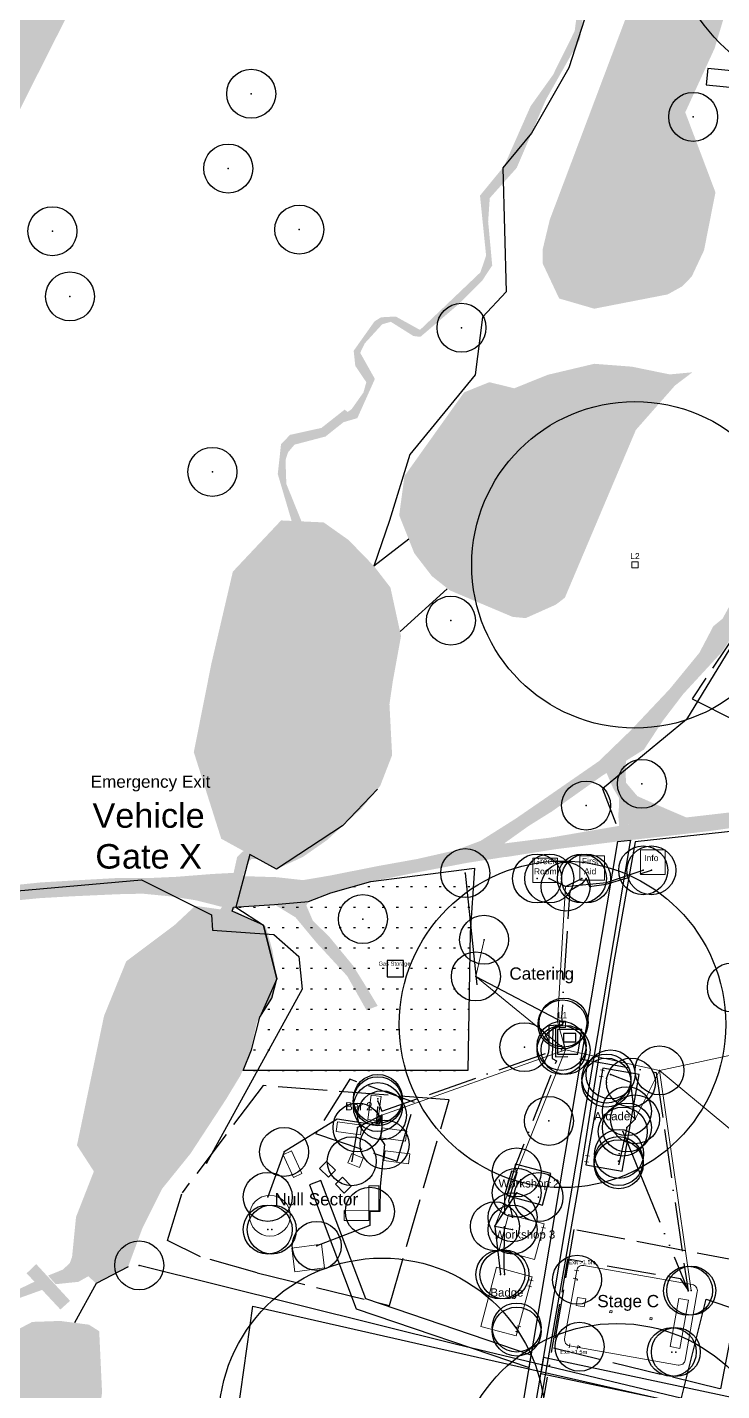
# Model space of a CAD drawing. Header units: metres. Extents: x 372109 to 376137, y 236217 to 239160.
# Drawn here: x 374042.1 to 374212.2, y 238061.5 to 238395.5 of the extents above; entities that cross this region are included whole.
import ezdxf

# ---------------------------------------------------------------- set-up
doc = ezdxf.new("R2010")
doc.units = ezdxf.units.M
doc.header["$MEASUREMENT"] = 0
doc.header["$PDMODE"] = 32
doc.header["$PDSIZE"] = 12
for name, pattern in [('ACAD_ISO02W100', [15, 12, -3]), ('ACAD_ISO05W100', [33, 24, -3, 0, -3, 0, -3]), ('ACAD_ISO11W100', [33, 12, -3, 12, -3, 0, -3])]:
    doc.linetypes.add(name, pattern=pattern)
for name, color, linetype, lineweight, true_color in [('Areas ... Backstage', 16, 'Continuous', 25, 0x800000), ('Areas ... Camping', 96, 'Continuous', 25, 0x008000), ('Fences', 178, 'Continuous', 25, 0x000000), ('Fire ... CO2 Extinguisher', 4, 'Continuous', 25, 0x00ffff), ('Fire ... Foam Extinguisher', 3, 'Continuous', 25, 0x00ff00), ('Fire ... Water Extinguisher', 1, 'Continuous', 25, 0xff0000), ('Heras (internal)', 16, 'Continuous', 25, 0x800000), ('Heras (perimeter)', 16, 'Continuous', 25, 0x800000), ('Labels', 178, 'Continuous', 25, 0x000000), ('Labels ... Gate Labels', 178, 'Continuous', 25, 0x000000), ('License ... Alcohol', 2, 'ACAD_ISO02W100', 25, 0xffff00), ('License ... Film', 6, 'ACAD_ISO02W100', 25, 0xff00ff), ('License ... Labels', 178, 'Continuous', 25, 0x000000), ('License ... Music', 4, 'ACAD_ISO02W100', 25, 0x00ffff), ('Lighting ... Festoon', 4, 'Continuous', 25, 0x00ffff), ('Natural ... Hedges', 96, 'Continuous', 25, 0x008000), ('Natural ... Trees', 96, 'Continuous', 25, 0x008000), ('Natural ... Water', 176, 'Continuous', 25, 0x000080), ('Natural ... Woodland', 96, 'Continuous', 25, 0x008000), ('NOC ... Copper', 9, 'ACAD_ISO05W100', 25, 0xc0c0c0), ('NOC ... DK', 178, 'Continuous', 13, 0x000000), ('NOC ... DK Names', 178, 'Continuous', 25, 0x000000), ('NOC ... DK Radius', 216, 'Continuous', 25, 0x800080), ('NOC ... Fibre', 2, 'ACAD_ISO11W100', 25, 0xffff00), ('NOC ... Switch', 30, 'Continuous', 25, 0xff7f00), ('Paths ... Fire', 253, 'Continuous', 25, 0xa0a0a4), ('Paths ... Roads', 56, 'Continuous', 25, 0x808000), ('Paths ... Trackway', 9, 'Continuous', 25, 0xc0c0c0), ('Power ... 125-3', 1, 'Continuous', 18, 0xff0000), ('Power ... 16', 4, 'Continuous', 25, 0x00ffff), ('Power ... 32', 5, 'Continuous', 25, 0x0000ff), ('Power ... 32-3', 34, 'Continuous', 13, 0xb84904), ('Power ... 400-3', 1, 'Continuous', 25, 0xff0000), ('Power ... 63-3', 20, 'Continuous', 13, 0xfd5b07), ('Power ... Distro', 3, 'Continuous', 25, 0x00ff00), ('Power ... Generator', 4, 'Continuous', 25, 0x00ffff), ('Services ... Comms ... Ducts', 3, 'Continuous', 25, 0x00ff00), ('Services ... Comms ... Manholes', 3, 'Continuous', 25, 0x00ff00), ('Services ... Water Points', 5, 'Continuous', 25, 0x0000ff), ('Structures', 178, 'Continuous', 18, 0x000000), ('Structures ... Exits', 178, 'Continuous', 5, 0x000000), ('Structures ... Internal', 9, 'Continuous', 5, 0xc0c0c0), ('Water ... Pipes', 4, 'Continuous', 25, 0x00ffff)]:
    doc.layers.add(name, color=color, linetype=linetype, lineweight=lineweight, true_color=true_color)
doc.styles.add('textstyle115', font='')
doc.styles.add('textstyle116', font='')
doc.styles.add('textstyle36', font='')
doc.styles.add('textstyle37', font='')
doc.styles.add('textstyle39', font='')
doc.styles.add('textstyle42', font='')
doc.styles.add('textstyle43', font='')
doc.styles.add('textstyle44', font='')
doc.styles.add('textstyle45', font='')
doc.styles.add('textstyle46', font='')
doc.styles.add('textstyle49', font='')
doc.styles.add('textstyle50', font='')
doc.styles.add('textstyle58', font='')
doc.styles.add('textstyle68', font='')
doc.styles.add('textstyle75', font='')
doc.styles.add('textstyle78', font='')
doc.styles.add('textstyle83', font='')
doc.styles.add('textstyle94', font='')
doc.styles.get('textstyle115').set_extended_font_data('Arial')
doc.styles.get('textstyle116').set_extended_font_data('Arial')
doc.styles.get('textstyle36').set_extended_font_data('Arial')
doc.styles.get('textstyle37').set_extended_font_data('Arial')
doc.styles.get('textstyle39').set_extended_font_data('Arial')
doc.styles.get('textstyle42').set_extended_font_data('Arial')
doc.styles.get('textstyle43').set_extended_font_data('Arial')
doc.styles.get('textstyle44').set_extended_font_data('Arial')
doc.styles.get('textstyle45').set_extended_font_data('Arial')
doc.styles.get('textstyle46').set_extended_font_data('Arial')
doc.styles.get('textstyle49').set_extended_font_data('Arial')
doc.styles.get('textstyle50').set_extended_font_data('Arial')
doc.styles.get('textstyle58').set_extended_font_data('Arial')
doc.styles.get('textstyle68').set_extended_font_data('Arial')
doc.styles.get('textstyle75').set_extended_font_data('Arial')
doc.styles.get('textstyle78').set_extended_font_data('Arial')
doc.styles.get('textstyle83').set_extended_font_data('Arial')
doc.styles.get('textstyle94').set_extended_font_data('Arial')

# ---------------------------------------------------------------- blocks, each defined once
blk = doc.blocks.new('Clearspan 6x6')
at = {"layer": 'Structures'}
for p, q in [((3, 3), (-3, 3)), ((-3, 3), (-3, -3)), ((3, -3), (3, 3)), ((-3, -3), (3, -3))]:
    blk.add_line(p, q, dxfattribs=at)
blk = doc.blocks.new('Clearspan 9x8')
at = {"layer": 'Labels'}
for p, q in [((4.5, 4), (-4.5, 4)), ((-4.5, 4), (-4.5, -4)), ((4.5, -4), (4.5, 4)), ((-4.5, -4), (4.5, -4))]:
    blk.add_line(p, q, dxfattribs=at)
blk = doc.blocks.new('Clearspan 9x15')
at = {"layer": 'Structures'}
for p, q in [((4.5, 7.5), (-4.5, 7.5)), ((-4.5, 7.5), (-4.5, -7.5)), ((4.5, -7.5), (4.5, 7.5)), ((-4.5, -7.5), (4.5, -7.5))]:
    blk.add_line(p, q, dxfattribs=at)
blk = doc.blocks.new('Clearspan 9x24')
at = {"layer": 'Labels'}
for p, q in [((4.5, 12), (-4.5, 12)), ((-4.5, 12), (-4.5, -12)), ((4.5, -12), (4.5, 12)), ((-4.5, -12), (4.5, -12))]:
    blk.add_line(p, q, dxfattribs=at)
blk = doc.blocks.new('Carlinden 20x30m')
at = {"layer": 'Structures', "flags": 128}
blk.add_lwpolyline([(8.5, -15, 0.414214), (10, -13.5), (10, 13.5, 0.414214), (8.5, 15), (-8.5, 15, 0.414214), (-10, 13.5), (-10, -13.5, 0.414214), (-8.5, -15)], format="xyb", close=True, dxfattribs=at)
for points in [[(0.25, 4.75), (0.25, 5.25), (-0.25, 5.25), (-0.25, 4.75)], [(0.25, -5.25), (0.25, -4.75), (-0.25, -4.75), (-0.25, -5.25)]]:
    blk.add_lwpolyline(points, close=True, dxfattribs=at)
blk = doc.blocks.new('Generator')
at = {"layer": 'Power ... Generator', "flags": 128}
blk.add_lwpolyline([(-1.5, -1), (1.5, -1), (1.5, 1), (-1.5, 1)], close=True, dxfattribs=at)
blk = doc.blocks.new('Clearspan 9x9')
at = {"layer": 'Structures'}
for p, q in [((4.5, 4.5), (-4.5, 4.5)), ((-4.5, 4.5), (-4.5, -4.5)), ((4.5, -4.5), (4.5, 4.5)), ((-4.5, -4.5), (4.5, -4.5))]:
    blk.add_line(p, q, dxfattribs=at)

msp = doc.modelspace()

# ---------------------------------------------------------------- hatches: boundary and pattern name
at = {"layer": 'Areas ... Backstage'}
h = msp.add_hatch(dxfattribs=at)
h.set_pattern_fill('ACAD_ISO07W100', color=256, style=0, pattern_type=0)
h.set_pattern_definition([(0, (0, 0), (0, 5), [0.5, -3])])
h.paths.add_polyline_path([(374102.68, 238180.6), (374110.98, 238181.37), (374116.45, 238183.52), (374126.25, 238186.23), (374151.66, 238189.57), (374150.61, 238173.69), (374150, 238140), (374095, 238140), (374097, 238145), (374099.06, 238152.99), (374102.04, 238157.71), (374103.22, 238162.44), (374099.96, 238175.6), (374092.31, 238179.02), (374092.61, 238179.97)], flags=0)
at = {"layer": 'Natural ... Hedges'}
for points in [[(374103.14, 238189.29), (374109.61, 238192.28), (374115.53, 238196.41), (374124.03, 238204.19), (374128.56, 238209.69), (374131.48, 238217.22), (374130.83, 238229.69), (374131.64, 238235.28), (374133.66, 238246.38), (374131.07, 238258.28), (374127.02, 238263.54), (374120.79, 238269.94), (374114.72, 238274.23), (374104.27, 238274.72), (374092.45, 238262.17), (374087.18, 238239.57), (374082.89, 238217.95), (374089.61, 238196.74)], [(374058.4, 238115.25), (374054.26, 238121.64), (374060.89, 238153.33), (374066.33, 238166.7), (374078.15, 238175.57), (374083.24, 238180.3), (374093.29, 238178.88), (374100.5, 238175.33), (374102.16, 238169.42), (374103.22, 238162.44), (374102.04, 238157.71), (374098.37, 238151.91), (374096.6, 238144.11), (374094.35, 238138.79), (374090.69, 238132.76), (374082.05, 238119.57), (374075.08, 238110.94), (374070.35, 238101.48), (374066.8, 238091.9), (374058.99, 238087.76), (374052.96, 238093.31), (374054.03, 238104.08)]]:
    msp.add_hatch(color=256, dxfattribs=at).paths.add_polyline_path(points, flags=0)
at = {"layer": 'Natural ... Water'}
for points in [[(374194.31, 238440.69), (374195.71, 238435.89), (374194.91, 238433.79), (374192.51, 238431.49), (374190.51, 238430.39), (374184.11, 238429.09), (374181.61, 238429.69), (374178.61, 238428.99), (374180.21, 238412.79), (374177.51, 238392.59), (374169.11, 238377.69), (374162.01, 238361.09), (374155.41, 238353.69), (374155.01, 238347.99), (374156.01, 238337.19), (374153.51, 238333.39), (374148.01, 238327.89), (374138.41, 238319.69), (374136.71, 238319.89), (374131.16, 238323.38), (374129.06, 238322.78), (374124.76, 238318.08), (374123.66, 238315.78), (374127.26, 238309.38), (374122.96, 238299.78), (374119.56, 238298.78), (374115.16, 238295.28), (374107.56, 238293.28), (374105.96, 238291.38), (374105.36, 238289.48), (374105.56, 238283.68), (374111.06, 238270.08), (374118.91, 238264.69), (374123.31, 238255.29), (374127.41, 238250.59), (374128.21, 238247.59), (374127.51, 238245.59), (374131.41, 238239.39), (374131.51, 238236.89), (374130.21, 238233.69), (374127.11, 238231.79), (374123.91, 238225.49), (374113.21, 238219.89), (374113.01, 238218.39), (374114.41, 238216.19), (374119.81, 238210.79), (374115.11, 238200.59), (374111.31, 238194.69), (374109.21, 238192.49), (374103.51, 238189.89), (374099.21, 238191.79), (374097.01, 238191.79), (374095.91, 238190.69), (374094.31, 238185.49), (374092.13, 238186.08), (374093.51, 238192.29), (374094.81, 238193.59), (374098.91, 238194.49), (374103.91, 238191.99), (374108.41, 238194.19), (374111.81, 238198.19), (374118.01, 238209.99), (374117.61, 238211.09), (374111.61, 238215.99), (374111.91, 238221.29), (374112.91, 238222.79), (374121.81, 238225.79), (374123.81, 238229.79), (374129.81, 238237.39), (374127.71, 238242.39), (374126.21, 238243.89), (374126.31, 238248.79), (374121.51, 238255.19), (374118.71, 238262.09), (374116.11, 238264.49), (374109.86, 238267.88), (374106.86, 238274.58), (374103.46, 238286.08), (374104.26, 238293.38), (374106.46, 238295.68), (374114.16, 238297.38), (374119.86, 238301.88), (374120.56, 238301.28), (374121.56, 238301.98), (374124.46, 238306.08), (374125.16, 238308.58), (374122.46, 238312.58), (374122.06, 238316.28), (374127.16, 238323.48), (374128.76, 238324.48), (374132.36, 238324.68), (374138.31, 238321.39), (374153.11, 238335.49), (374154.51, 238339.59), (374153.01, 238354.29), (374158.91, 238361.49), (374165.41, 238376.19), (374170.91, 238383.89), (374176.21, 238394.59), (374178.41, 238411.29), (374177.01, 238422.19), (374177.31, 238428.69), (374178.81, 238431.09), (374181.61, 238432.69), (374183.41, 238436.29), (374185.01, 238453.49), (374186.25, 238458.9), (374189.02, 238458.23), (374187.21, 238447.69)], [(374172.41, 238329.09), (374168.41, 238337.59), (374168.41, 238341.29), (374170.11, 238348.39), (374198.01, 238422.39), (374201.51, 238426.49), (374205.71, 238429.39), (374211.91, 238429.19), (374215.31, 238418.59), (374214.21, 238402.69), (374210.51, 238390.39), (374203.31, 238374.69), (374210.71, 238355.09), (374207.91, 238340.89), (374204.91, 238334.49), (374202.61, 238332.09), (374199.01, 238330.09), (374181.01, 238326.59)], [(374205.06, 238311.01), (374200.81, 238307.79), (374191.21, 238296.89), (374173.81, 238255.79), (374171.61, 238254.09), (374164.21, 238250.79), (374161.01, 238251.09), (374145.61, 238257.59), (374141.21, 238261.09), (374136.91, 238266.69), (374133.21, 238275.99), (374134.51, 238285.59), (374149.11, 238306.09), (374155.31, 238308.59), (374161.41, 238307.09), (374169.61, 238310.39), (374181.01, 238313.09), (374190.21, 238312.39), (374199.51, 238310.49)], [(374093.31, 238180.09), (374089.21, 238174.79), (374088.71, 238172.69), (374096.01, 238170.89), (374096.71, 238165.99), (374095.01, 238164.19), (374087.21, 238162.89), (374084.81, 238161.09), (374084.31, 238159.79), (374084.51, 238158.19), (374086.71, 238156.29), (374091.01, 238157.09), (374092.61, 238156.79), (374093.71, 238155.39), (374088.81, 238141.19), (374081.21, 238133.09), (374073.41, 238121.39), (374072.11, 238120.69), (374070.71, 238120.99), (374064.31, 238126.29), (374062.31, 238125.99), (374060.21, 238123.69), (374058.81, 238120.89), (374059.71, 238118.69), (374061.71, 238116.59), (374064.11, 238116.19), (374065.21, 238114.79), (374062.11, 238106.99), (374061.31, 238095.59), (374060.41, 238092.79), (374057.81, 238089.99), (374054.61, 238088.19), (374049.04, 238087.61), (374047.18, 238089.72), (374050.81, 238091.19), (374052.51, 238092.79), (374055.21, 238100.29), (374061.81, 238113.09), (374058.11, 238115.69), (374057.51, 238116.99), (374056.61, 238121.49), (374057.71, 238124.79), (374062.11, 238128.79), (374064.61, 238129.19), (374067.91, 238127.79), (374071.81, 238124.69), (374073.41, 238124.79), (374079.11, 238134.19), (374086.91, 238143.09), (374089.31, 238150.29), (374089.31, 238152.79), (374083.21, 238154.99), (374081.51, 238158.19), (374081.71, 238160.09), (374082.21, 238161.69), (374086.01, 238165.89), (374090.01, 238165.79), (374092.01, 238166.89), (374092.31, 238169.39), (374087.61, 238169.39), (374085.31, 238172.29), (374085.81, 238174.19), (374090.43, 238180.98)], [(374044.64, 238088.6), (374046.35, 238086.44), (374037.66, 238083.32), (374029.76, 238075.42), (374013.46, 238064.42), (374007.16, 238057.82), (374004.18, 238045.67), (373998.34, 238035.67), (373990.02, 237999.19), (373993.37, 237982.91), (373993.73, 237977.76), (373993.18, 237973.2), (373988.68, 237965.1), (373982.48, 237945.1), (373982.56, 237941.19), (373985.16, 237940.39), (373986.16, 237936.87), (373984.48, 237934.7), (373979.85, 237934.46), (373979.11, 237932.29), (373978.07, 237932.64), (373978.85, 237934.85), (373975.44, 237935.96), (373974.92, 237937.18), (373975.48, 237938.35), (373978.31, 237939.09), (373980.03, 237941.18), (373985.78, 237962.6), (373990.88, 237972.4), (373991.68, 237975.9), (373991.47, 237980.81), (373987.77, 237999.37), (373993.14, 238020.37), (373995.44, 238033.77), (374003.19, 238049.22), (374004.66, 238057.02), (374006.46, 238060.12), (374014.36, 238067.72), (374024.06, 238073.62), (374036.56, 238084.72)], [(374057.21, 238077.69), (374059.71, 238076.09), (374060.41, 238060.99), (374057.61, 238043.19), (374054.21, 238033.19), (374055.21, 238032.59), (374054.81, 238031.19), (374053.91, 238031.59), (374053.01, 238030.59), (374051.61, 238026.29), (374052.71, 238025.59), (374052.81, 238024.19), (374050.81, 238023.79), (374051.61, 238019.69), (374053.71, 238018.09), (374052.36, 238014.19), (374054, 238008.05), (374056.16, 238005.09), (374056.51, 238002.69), (374054.93, 238000), (374051.92, 237982.61), (374038.42, 237943.61), (374035.62, 237940.01), (374030.82, 237936.91), (374026.42, 237935.21), (374024.42, 237935.51), (374020.22, 237937.21), (374014.42, 237942.41), (374009.42, 237950.31), (374004.32, 237962.71), (374003.12, 237967.51), (374002.22, 237979.91), (374002.65, 238000), (374003.94, 238008.87), (374009.31, 238024.49), (374014.01, 238035.49), (374036.88, 238073.57), (374039.08, 238076.15), (374043.3, 238078.37), (374050.15, 238078.61)]]:
    msp.add_hatch(color=256, dxfattribs=at).paths.add_polyline_path(points, flags=0)
at = {"layer": 'Natural ... Woodland'}
msp.add_hatch(color=256, dxfattribs=at).paths.add_polyline_path([(374430.98, 239131.25), (374431.7, 239127.27), (374430.85, 239106.54), (374427.2, 239095), (374421.4, 239065.1), (374418.4, 239055.7), (374410, 239038.6), (374391.5, 239008.4), (374371.4, 238978.3), (374364.6, 238964.2), (374350.4, 238918.5), (374326.9, 238827.8), (374315.9, 238773.2), (374312.7, 238748.6), (374315.3, 238697.5), (374313, 238685.1), (374308.6, 238668.8), (374233.4, 238602.5), (374177.9, 238552), (374147.7, 238522.9), (374074.88, 238448.92), (374071.28, 238443.42), (374067.98, 238430.32), (374029.98, 238355.02), (373995.11, 238299.33), (373925.52, 238191.92), (373911.29, 238198.49), (373906.11, 238187.13), (373901.91, 238181.53), (373895.41, 238184.33), (373914.31, 238233.13), (373934.21, 238278.93), (373943.91, 238299.43), (373983.11, 238371.03), (374063.9, 238529.3), (374124.7, 238643.1), (374199.9, 238787.2), (374223, 238827.8), (374288.3, 238929.9), (374302.1, 238954.4), (374316.1, 238981.9), (374324, 238994.8), (374360.6, 239041.5), (374401.75, 239091.31)], flags=0)
at = {"layer": 'Paths ... Roads'}
for points in [[(374147.06, 238193.92), (374153.17, 238196.23), (374161.76, 238201.66), (374169.05, 238206.68), (374182.16, 238215.75), (374189.78, 238223.12), (374199.49, 238233.4), (374206.78, 238242.31), (374210.18, 238248.79), (374212.45, 238250.65), (374218.36, 238261.42), (374227.83, 238275.35), (374234.07, 238283.45), (374238.52, 238288.71), (374244.84, 238295.27), (374248.08, 238299.4), (374249.05, 238305.71), (374251.56, 238312.52), (374254.15, 238317.7), (374259.5, 238313.89), (374264.84, 238317.37), (374274.56, 238324.5), (374280.55, 238329.85), (374289.62, 238338.91), (374294.72, 238345.55), (374299.26, 238352.6), (374305.01, 238361.59), (374308.73, 238369.69), (374316.18, 238382.32), (374321.93, 238390.82), (374330.35, 238402.48), (374337.72, 238411.23), (374348.17, 238423.86), (374352.54, 238429.53), (374359.99, 238437.3), (374364.69, 238442.57), (374372.22, 238449.85), (374375.62, 238450.74), (374380.72, 238446.53), (374373.19, 238437.46), (374376.27, 238436.01), (374370.11, 238432.12), (374363.47, 238429.53), (374353.75, 238423.94), (374339.83, 238407.66), (374327.36, 238392.52), (374322.98, 238386.61), (374314.56, 238372.6), (374310.51, 238365.39), (374306.54, 238357.05), (374302.98, 238351.55), (374299.34, 238345.55), (374292.29, 238336.65), (374277.31, 238320.78), (374274.48, 238317.86), (374274.32, 238313.33), (374264.44, 238310.73), (374257.63, 238303.12), (374252.86, 238297.62), (374252.78, 238292.6), (374249.46, 238292.92), (374241.6, 238284.09), (374232.69, 238274.29), (374223.87, 238263.12), (374220.87, 238256.72), (374216.82, 238249.43), (374212.21, 238242.39), (374202.81, 238232.19), (374197.87, 238225.71), (374193.18, 238218.58), (374182.97, 238212.18), (374170.66, 238203.44), (374164.83, 238199.8), (374158.92, 238195.58)], [(374203.59, 238201.95), (374196.69, 238204.91), (374191.58, 238207.18), (374188.83, 238210.42), (374188.67, 238212.69), (374188.77, 238215.82), (374184.03, 238212.85), (374185.59, 238209.21), (374187.05, 238206.78), (374187.05, 238204.35), (374186.89, 238202.49), (374187.12, 238199.91), (374189.78, 238200.36)], [(374158.92, 238195.58), (374159.41, 238192.26), (374171.23, 238194.13), (374186.78, 238196.07), (374196.98, 238197.2), (374209.61, 238198.66), (374219.82, 238200.12), (374232.13, 238200.69), (374240.79, 238200.12), (374249.21, 238199.15), (374258.53, 238197.61), (374268.97, 238195.18), (374277.8, 238192.43), (374289.3, 238188.46), (374296.99, 238184.9), (374305.09, 238179.87), (374310.27, 238173.23), (374311.81, 238168.21), (374312.05, 238164.25), (374311.65, 238159.55), (374310.51, 238151.78), (374309.14, 238144.97), (374307.11, 238136.15), (374304.2, 238125.13), (374301.2, 238112.83), (374296.91, 238097.12), (374293.67, 238086.1), (374289.54, 238073.47), (374282.74, 238054.12), (374276.34, 238037.92), (374269.94, 238021.4), (374264.68, 238007.64), (374253.91, 237977.43), (374246.95, 237959.7), (374239.74, 237941.72), (374236.82, 237936.86), (374235.28, 237935.89), (374233.18, 237935.24), (374231.32, 237935.73), (374224.84, 237938.64), (374221.6, 237932.73), (374224.76, 237929.65), (374227.19, 237926.74), (374229.13, 237923.01), (374228, 237917.75), (374222.65, 237904.63), (374213.99, 237880.99), (374207.59, 237862.52), (374202.81, 237851.11), (374197.63, 237840.34), (374191.64, 237829.81), (374187.75, 237823.65), (374182.89, 237818.96), (374179.73, 237817.01), (374186.78, 237813.94), (374189.53, 237818.88), (374194.39, 237825.52), (374200.63, 237834.02), (374203.95, 237840.98), (374205.16, 237846.09), (374208.56, 237853.94), (374211.88, 237862.36), (374215.69, 237873.05), (374223.7, 237894.51), (374230.02, 237908.11), (374233.02, 237913.38), (374236.42, 237923.58), (374241.44, 237936.38), (374247.92, 237952.17), (374250.35, 237957.51), (374255.69, 237972.25), (374260.55, 237985.93), (374267.27, 238004.23), (374274.15, 238021.89), (374283.3, 238045.53), (374288.89, 238060.68), (374295.45, 238081.08), (374300.07, 238095.25), (374304.28, 238110.48), (374307.44, 238124.57), (374312.13, 238143.6), (374315.53, 238157.61), (374316.75, 238166.43), (374317.48, 238171.37), (374316.83, 238175.83), (374311.08, 238181.49), (374307.68, 238182.95), (374300.71, 238186.76), (374288.32, 238191.94), (374275.45, 238196.39), (374263.46, 238199.71), (374247.03, 238202.63), (374236.26, 238203.76), (374224.84, 238204.01), (374213.66, 238203.12), (374189.78, 238200.36), (374170.42, 238197.04)], [(373882.99, 238158.05), (373883.03, 238152.71), (373885.62, 238154.57), (373891.94, 238158.74), (373897.2, 238161.94), (373903.24, 238165.3), (373907.89, 238167.28), (373911.86, 238168.09), (373916.44, 238168.38), (373921.05, 238168.54), (373927.45, 238168.62), (373934.45, 238169.1), (373938.18, 238169.43), (373944.13, 238170.64), (373952.27, 238172.26), (373958.14, 238172.83), (373964.21, 238174), (373974.33, 238175.38), (373981.1, 238176.27), (373985.75, 238176.51), (373991.91, 238177.2), (373997.09, 238177.57), (374000.21, 238177.69), (374011.38, 238178.66), (374023.53, 238179.92), (374034.26, 238181.13), (374045.07, 238182.18), (374052.92, 238182.63), (374064.42, 238183.15), (374070.37, 238183.28), (374077.46, 238182.59), (374083.41, 238181.66), (374089.65, 238180.08), (374092.97, 238179.96), (374102.68, 238180.6), (374110.98, 238181.37), (374116.45, 238183.52), (374126.25, 238186.23), (374136.57, 238188.3), (374149.97, 238190.85), (374159.65, 238192.35), (374159, 238195.62), (374147.06, 238193.92), (374137.63, 238191.78), (374127.95, 238190.04), (374116.33, 238187.73), (374109.65, 238186.6), (374103.17, 238187.32), (374095.27, 238187.57), (374093.41, 238188.42), (374087.22, 238188.09), (374078.59, 238187.41), (374072.16, 238187.12), (374064.18, 238187.12), (374054.18, 238186.56), (374045.27, 238186.03), (374037.17, 238185.18), (374027.66, 238184.21), (374015.84, 238183.15), (374006.12, 238182.14), (373998.51, 238181.45), (373988.75, 238180.4), (373981.5, 238179.79), (373973.97, 238178.94), (373964.17, 238177.73), (373953.52, 238176.35), (373943.73, 238174.73), (373935.71, 238173.11), (373920.04, 238172.47), (373913.32, 238172.59), (373909.15, 238172.42), (373901.98, 238167.97), (373889.92, 238161.45)], [(374102.68, 238180.6), (374107.79, 238177.49), (374112.97, 238171.25), (374120.5, 238163.07), (374125.2, 238154.73), (374127.95, 238155.78), (374125.76, 238159.43), (374121.96, 238165.58), (374115.96, 238172.87), (374112.08, 238176.6), (374110.46, 238180.4), (374110.98, 238181.37)], [(374044.28, 238092.53), (374052.56, 238083.54), (374050.2, 238081.41), (374041.92, 238090.28)]]:
    msp.add_hatch(color=256, dxfattribs=at).paths.add_polyline_path(points, flags=0)

# ---------------------------------------------------------------- linework, layer by layer
at = {"layer": 'Areas ... Backstage', "flags": 128}
msp.add_lwpolyline([(374102.68, 238180.6), (374110.98, 238181.37), (374116.45, 238183.52), (374126.25, 238186.23), (374151.66, 238189.57), (374150.61, 238173.69), (374150, 238140), (374095, 238140), (374097, 238145), (374099.06, 238152.99), (374102.04, 238157.71), (374103.22, 238162.44), (374099.96, 238175.6), (374092.31, 238179.02), (374092.61, 238179.97)], close=True, dxfattribs=at)
at = {"layer": 'Areas ... Camping', "flags": 128}
msp.add_lwpolyline([(374208.4, 238083.97), (374284, 238058), (374267.33, 238014.56), (374245.23, 238019.98), (374240, 238000), (374090, 238030), (374097.39, 238082.23), (374202.08, 238058.45)], close=True, dxfattribs=at)
at = {"layer": 'Fences'}
for p, q in [((374135.57, 238270.16), (374127.02, 238263.54)), ((374145, 238258), (374133.42, 238247.48))]:
    msp.add_line(p, q, dxfattribs=at)
at = {"layer": 'Fire ... CO2 Extinguisher'}
for p in [(374184, 238138), (374184, 238137)]:
    msp.add_point(p, dxfattribs=at)
at = {"layer": 'Fire ... Foam Extinguisher'}
msp.add_point((374173, 238145), dxfattribs=at)
at = {"layer": 'Fire ... Water Extinguisher'}
for p in [(374193, 238189), (374167, 238187), (374178, 238187), (374173, 238146), (374128, 238133), (374186.97, 238117.78), (374187.09, 238119.53), (374167.35, 238108.94), (374101, 238101), (374102, 238101), (374176.8, 238088.7), (374162, 238077), (374162, 238076), (374177.4, 238072.3), (374200, 238071), (374201, 238071)]:
    msp.add_point(p, dxfattribs=at)
at = {"layer": 'Heras (internal)'}
for p, q in [((374130.27, 238166.89), (374130.27, 238166.89)), ((374130.27, 238166.89), (374130.27, 238162.89)), ((374134.27, 238166.89), (374130.27, 238166.89)), ((374134.27, 238162.89), (374134.27, 238166.89)), ((374130.27, 238162.89), (374134.27, 238162.89)), ((374178, 238150), (374172, 238150)), ((374172, 238150), (374172, 238144)), ((374177, 238144), (374178, 238150)), ((374172, 238144), (374177, 238144))]:
    msp.add_line(p, q, dxfattribs=at)
at = {"layer": 'Heras (perimeter)'}
for p, q in [((374180.21, 238402.42), (374174.78, 238385.58)), ((374174.78, 238385.58), (374165.64, 238369.59)), ((374165.64, 238369.59), (374158.61, 238361.12)), ((374158.61, 238361.12), (374159.4, 238330.75)), ((374159.4, 238330.75), (374153.65, 238324.52)), ((374153.65, 238324.52), (374151.86, 238310.35)), ((374151.86, 238310.35), (374135.83, 238290.91)), ((374135.83, 238290.91), (374130.81, 238274.72)), ((374130.81, 238274.72), (374127.02, 238263.54)), ((374127.88, 238208.87), (374119.34, 238199.9)), ((374119.34, 238199.9), (374103.14, 238189.29)), ((374096.6, 238192.89), (374093.22, 238179.97)), ((374103.14, 238189.29), (374096.6, 238192.89)), ((374093.22, 238179.97), (374099.96, 238175.6)), ((374099.96, 238175.6), (374103.22, 238162.44)), ((374103.22, 238162.44), (374099.06, 238152.99)), ((374066.8, 238091.9), (374058.99, 238087.76)), ((374058.99, 238087.76), (374053.68, 238078.15))]:
    msp.add_line(p, q, dxfattribs=at)
at = {"layer": 'License ... Alcohol'}
for p, q in [((374225, 238261), (374205, 238231)), ((374205, 238231), (374223, 238222)), ((374121.12, 238137.82), (374112.71, 238124.51)), ((374136.95, 238132.15), (374121.12, 238137.82)), ((374132.75, 238117.78), (374136.95, 238132.15)), ((374112.71, 238124.51), (374132.75, 238117.78))]:
    msp.add_line(p, q, dxfattribs=at)
at = {"layer": 'License ... Film'}
for p, q in [((374176, 238101), (374171, 238072)), ((374218, 238093), (374176, 238101)), ((374212, 238062), (374218, 238093)), ((374171, 238072), (374212, 238062))]:
    msp.add_line(p, q, dxfattribs=at)
at = {"layer": 'License ... Music'}
for p, q in [((374099.9, 238136.26), (374080, 238110)), ((374145.46, 238132.74), (374099.9, 238136.26)), ((374130.83, 238082.43), (374145.46, 238132.74)), ((374076.47, 238098.3), (374080, 238110)), ((374084.53, 238094.33), (374076.47, 238098.3)), ((374098.42, 238090.36), (374084.53, 238094.33)), ((374098.42, 238090.36), (374130.83, 238082.43))]:
    msp.add_line(p, q, dxfattribs=at)
at = {"layer": 'Lighting ... Festoon', "flags": 128}
for points in [[(374311.06, 238186.7), (374343.55, 238238.25), (374359.7, 238274.83), (374370, 238310), (374362.03, 238426.38), (374344.52, 238410.82), (374320.4, 238377.74), (374292.19, 238332.8), (374270, 238310), (374238.88, 238277.94), (374224.58, 238260.37), (374203.62, 238225.93), (374183, 238209), (374186.3, 238200.45)], [(374297, 238182), (374278, 238191), (374243, 238199), (374219, 238199), (374191, 238196), (374185.77, 238166.57), (374177, 238111), (374170, 238071), (374164, 238037), (374157, 237995), (374147, 237936)]]:
    msp.add_lwpolyline(points, dxfattribs=at)
at = {"layer": 'Natural ... Trees'}
for p in [(374096.95, 238379.25), (374205.25, 238373.58), (374091.33, 238360.93), (374048.23, 238345.57), (374108.73, 238345.97), (374052.55, 238329.6), (374148.48, 238321.93), (374087.43, 238286.62), (374145.89, 238250.18), (374192.69, 238210.19), (374179, 238204.86), (374124.32, 238177.07), (374214.72, 238160.3), (374163.89, 238145.68), (374169.91, 238127.6)]:
    msp.add_point(p, dxfattribs=at)
at = {"layer": 'NOC ... Copper', "flags": 128}
for points in [[(374188, 238125), (374204, 238086)], [(374162, 238115), (374160, 238108), (374161, 238104)]]:
    msp.add_lwpolyline(points, dxfattribs=at)
at = {"layer": 'NOC ... DK', "flags": 128}
for points in [[(374190.23, 238263.08), (374191.73, 238263.08), (374191.73, 238264.58), (374190.23, 238264.58)], [(374172.49, 238150.52), (374173.99, 238150.52), (374173.99, 238152.02), (374172.49, 238152.02)]]:
    msp.add_lwpolyline(points, close=True, dxfattribs=at)
at = {"layer": 'NOC ... DK Radius'}
for centre in [(374240, 238420), (374190.98, 238263.83), (374173.24, 238151.27), (374129, 238054), (374186.58, 238037.99), (374242.51, 238024.43)]:
    msp.add_circle(centre, 40, dxfattribs=at)
at = {"layer": 'NOC ... Fibre', "flags": 128}
for points in [[(374179, 238187), (374177.97, 238185.69), (374175, 238184), (374173, 238153), (374173.24, 238151.27)], [(374179, 238187), (374179.82, 238185.02), (374183.95, 238185.59), (374192.15, 238188.1), (374195, 238189)], [(374127.97, 238132.44), (374129, 238130), (374169.94, 238144.46), (374170, 238151), (374173.24, 238151.27)], [(374173.24, 238151.27), (374170.83, 238150.32), (374170.68, 238142.89), (374171.72, 238142.35), (374161.54, 238116.31), (374162, 238115)], [(374173.24, 238151.27), (374171.52, 238150.32), (374171.49, 238143.34), (374174.62, 238143.37), (374196.18, 238139.48), (374203.52, 238089.15), (374204, 238086)], [(374162, 238115), (374160.75, 238115.27), (374159.04, 238109.41), (374158.87, 238091.82), (374159, 238090)], [(374242.1, 237983), (374243.8, 237983), (374246, 237992), (374224.9, 237994.29), (374199.43, 237997.1), (374195.08, 238000.59), (374159.32, 238005.86), (374174.54, 238093.81), (374202.1, 238089), (374204.1, 238086)]]:
    msp.add_lwpolyline(points, dxfattribs=at)
at = {"layer": 'NOC ... Switch'}
for p in [(374195, 238189), (374179, 238187), (374173.24, 238151.27), (374127.97, 238132.44), (374188, 238125), (374162, 238115), (374161, 238104), (374159, 238090), (374204, 238086)]:
    msp.add_point(p, dxfattribs=at)
at = {"layer": 'Paths ... Fire', "flags": 128}
for points in [[(374309.74, 238371.56), (374310.1, 238371.5), (374312.1, 238375.3), (374310.13, 238375.54), (374208.8, 238385.4), (374208.41, 238381.42)], [(374168.54, 238069.69), (374167.88, 238065.73), (374278.15, 238042.52), (374279.54, 238046.02)]]:
    msp.add_lwpolyline(points, close=True, dxfattribs=at)
at = {"layer": 'Paths ... Trackway', "flags": 128}
for points in [[(374145.97, 237935.64), (374143.03, 237936.25), (374186.78, 238196.07), (374189.9, 238196.4), (374189.74, 238195.57)], [(374165.08, 238067.21), (374165.59, 238070.2), (374125, 238084), (374114, 238113), (374111.2, 238111.94), (374122.7, 238081.61), (374165.08, 238067.21)]]:
    msp.add_lwpolyline(points, close=True, dxfattribs=at)
at = {"layer": 'Power ... 125-3'}
msp.add_line((374174, 238145), (374152, 238163), dxfattribs=at)
at = {"layer": 'Power ... 125-3', "flags": 128}
msp.add_lwpolyline([(374174, 238145), (374197, 238140)], dxfattribs=at)
at = {"layer": 'Power ... 16'}
for p, q in [((374152, 238163), (374173.5, 238151.7)), ((374190, 238137), (374185, 238139)), ((374191, 238128), (374189, 238130)), ((374189, 238126), (374187, 238117))]:
    msp.add_line(p, q, dxfattribs=at)
at = {"layer": 'Power ... 32'}
for p, q in [((374174, 238185), (374170, 238187)), ((374174, 238185), (374178, 238187)), ((374191, 238128), (374190, 238137)), ((374129, 238129), (374123, 238126)), ((374191, 238128), (374189, 238126)), ((374123, 238126), (374121.58, 238117.72)), ((374105, 238120), (374101, 238109)), ((374156.68, 238101.79), (374162, 238110)), ((374156.68, 238101.79), (374158, 238090)), ((374156.68, 238101.79), (374161, 238101))]:
    msp.add_line(p, q, dxfattribs=at)
at = {"layer": 'Power ... 32', "flags": 128}
for points in [[(374174, 238185), (374184, 238186), (374193, 238189)], [(374129, 238129), (374127.64, 238126.83), (374128, 238131)], [(374129, 238129), (374128.16, 238126.49), (374118, 238128), (374105, 238120)], [(374129, 238129), (374129, 238126.1), (374128.52, 238123.41), (374129.65, 238121.82)], [(374129.65, 238121.82), (374128.55, 238111.62), (374128.51, 238105.46), (374126.03, 238105.38)], [(374126.03, 238105.38), (374126, 238102), (374113, 238097)]]:
    msp.add_lwpolyline(points, dxfattribs=at)
at = {"layer": 'Power ... 32-3'}
msp.add_line((374152, 238163), (374154, 238172), dxfattribs=at)
at = {"layer": 'Power ... 400-3'}
msp.add_line((374174, 238145), (374173.5, 238147), dxfattribs=at)
at = {"layer": 'Power ... 63-3'}
for q in [(374244, 238150), (374204.77, 238086.03)]:
    msp.add_line((374197, 238140), q, dxfattribs=at)
at = {"layer": 'Power ... 63-3', "flags": 128}
for points in [[(374174, 238145), (374172, 238152), (374174, 238185)], [(374174, 238145), (374129, 238129)], [(374174, 238145), (374156.68, 238101.79)], [(374197, 238140), (374191, 238128)], [(374197, 238140), (374244.26, 238100.74)]]:
    msp.add_lwpolyline(points, dxfattribs=at)
at = {"layer": 'Power ... Distro'}
for p in [(374193, 238189), (374170, 238187), (374174, 238185), (374178, 238187), (374154, 238172), (374152, 238163), (374173.5, 238151.7), (374174, 238145), (374185, 238139), (374197, 238140), (374190, 238137), (374128, 238131), (374129, 238129), (374189, 238130), (374191, 238128), (374123, 238126), (374189, 238126), (374129.65, 238121.82), (374105, 238120), (374121.58, 238117.72), (374187, 238117), (374101, 238109), (374162, 238110), (374126.03, 238105.38), (374156.68, 238101.79), (374161, 238101), (374113, 238097), (374158, 238090), (374204.77, 238086.03)]:
    msp.add_point(p, dxfattribs=at)
at = {"layer": 'Services ... Comms ... Ducts'}
for points in [[(373905.37, 238172.2), (373972.23, 238178.08), (374030.26, 238183.17), (374070.11, 238186.64), (374087.22, 238178.08), (374087.49, 238174.34), (374102.47, 238173.27), (374108.62, 238167.92), (374109.42, 238159.9), (374085.89, 238117.11)], [(374263.29, 238045.08), (374147.26, 238072.85), (374069.51, 238092.23)]]:
    msp.add_lwpolyline(points, dxfattribs=at)
at = {"layer": 'Services ... Comms ... Manholes'}
msp.add_point((374069.51, 238092.23), dxfattribs=at)
at = {"layer": 'Services ... Water Points'}
msp.add_point((374149.39, 238188.31), dxfattribs=at)
at = {"layer": 'Structures', "flags": 128}
msp.add_lwpolyline([(374127.98, 238127.61), (374125.56, 238127.93), (374126.38, 238133.94), (374128.8, 238133.61)], close=True, dxfattribs=at)
at = {"layer": 'Structures'}
for points in [[(374123.76, 238124.17), (374124.09, 238126.59), (374118.08, 238127.4), (374117.75, 238124.98)], [(374134.73, 238122.68), (374135.06, 238125.1), (374129.05, 238125.91), (374128.72, 238123.5)], [(374107.3, 238113.78), (374109.33, 238114.71), (374106.81, 238120.26), (374104.77, 238119.33)], [(374135.48, 238117.09), (374135.81, 238119.51), (374129.81, 238120.32), (374129.48, 238117.9)], [(374117.59, 238115.53), (374115.44, 238117.69), (374113.71, 238115.96), (374115.86, 238113.81)], [(374121.6, 238119.62), (374120.65, 238117.37), (374123.46, 238116.2), (374124.41, 238118.45)], [(374117.59, 238112.08), (374119.74, 238109.92), (374121.47, 238111.64), (374119.32, 238113.8)], [(374125.76, 238111.68), (374125.75, 238105.62), (374128.19, 238105.62), (374128.2, 238111.68)], [(374119.69, 238105.63), (374119.69, 238103.19), (374125.75, 238103.18), (374125.75, 238105.62)], [(374114.92, 238091.62), (374114.17, 238097.41), (374106.92, 238096.47), (374107.66, 238090.67)]]:
    msp.add_lwpolyline(points, close=True, dxfattribs=at)
msp.add_circle((374101.53, 238104.39), 5, dxfattribs=at)
at = {"layer": 'Structures ... Exits'}
for p, q in [((374182.51, 238140.09), (374183.49, 238139.91)), ((374182.25, 238138.61), (374183.23, 238138.44)), ((374178.6, 238117.64), (374179.58, 238117.47)), ((374178.86, 238119.12), (374179.85, 238118.95)), ((374170.73, 238113.95), (374169.76, 238114.21)), ((374170.34, 238112.5), (374169.37, 238112.76)), ((374168.65, 238099.89), (374167.68, 238100.15)), ((374169.03, 238101.34), (374168.07, 238101.6)), ((374176.21, 238091.06), (374177.2, 238090.89)), ((374165.66, 238086.99), (374164.7, 238087.25)), ((374166.05, 238088.44), (374165.08, 238088.7)), ((374175.86, 238089.09), (374176.85, 238088.92)), ((374163.05, 238077.18), (374162.09, 238077.44)), ((374162.67, 238075.73), (374161.7, 238075.99)), ((374174.88, 238072), (374175.06, 238072.99)), ((374176.85, 238071.66), (374177.03, 238072.64))]:
    msp.add_line(p, q, dxfattribs=at)
at = {"layer": 'Structures ... Internal'}
for p, q in [((374176.94, 238084.36), (374176.59, 238082.39)), ((374178.91, 238084.01), (374176.94, 238084.36)), ((374178.56, 238082.04), (374178.91, 238084.01)), ((374201.73, 238084.13), (374199.65, 238072.31)), ((374204.1, 238083.71), (374201.73, 238084.13)), ((374202.01, 238071.89), (374204.1, 238083.71)), ((374176.59, 238082.39), (374178.56, 238082.04)), ((374199.65, 238072.31), (374202.01, 238071.89))]:
    msp.add_line(p, q, dxfattribs=at)
at = {"layer": 'Water ... Pipes'}
msp.add_line((374149.39, 238188.31), (374152.24, 238160.94), dxfattribs=at)

# ---------------------------------------------------------------- block references
at = {"layer": 'Power ... Generator'}
msp.add_blockref('Generator', (374175, 238148), dxfattribs=at)
at = {"layer": 'Structures'}
for p in [(374195.37, 238191), (374169, 238189), (374180.5, 238189.57)]:
    msp.add_blockref('Clearspan 6x6', p, dxfattribs=at)
for name, p, rotation in [('Clearspan 9x24', (374185.47, 238127.91), 349.9999999999999), ('Clearspan 9x8', (374165, 238112), 345), ('Clearspan 9x9', (374163.19, 238099.21), 345), ('Clearspan 9x15', (374159.5, 238083.35), 345), ('Carlinden 20x30m', (374190, 238080), 80)]:
    msp.add_blockref(name, p, dxfattribs=dict(at, rotation=rotation))

# ---------------------------------------------------------------- texts
at = {"layer": 'Labels', "attachment_point": 5}
for s, insert, char_height, style in [('\\H1.5;Green\\PRoom', (374169, 238190), 3, 'textstyle44'), ('\\H1.5;First\\PAid', (374180, 238190), 3, 'textstyle37'), ('\\H1.5;Info', (374195, 238192), 3, 'textstyle36'), ('Gas Storage', (374132.08, 238165.99), 1, 'textstyle83'), ('\\fHelvetica|b0|i0|c0|p0;\\H3;Catering', (374168.13, 238163.26), 4, 'textstyle68'), ('\\H2;Bar 2', (374123.33, 238131.18), 3, 'textstyle43'), ('\\H2;Arcade', (374185.4, 238128.76), 3, 'textstyle46'), ('\\H2;Workshop 2', (374165, 238112), 3, 'textstyle42'), ('Null Sector', (374112.91, 238108.4), 3, 'textstyle50'), ('\\H2;Workshop 3', (374164, 238099.5), 3, 'textstyle39'), ('\\H2;Badge', (374159.61, 238085.28), 3, 'textstyle45'), ('Stage C', (374189.32, 238083.02), 3, 'textstyle49')]:
    msp.add_mtext(s, dxfattribs=dict(at, insert=insert, char_height=char_height, style=style))
at = {"layer": 'Labels ... Gate Labels', "insert": (374071.81, 238197.39), "char_height": 6, "attachment_point": 5, "style": 'textstyle58'}
msp.add_mtext('Vehicle\\PGate X', dxfattribs=at)
at = {"layer": 'License ... Labels', "insert": (374057.61, 238212.23), "char_height": 3, "attachment_point": 1, "style": 'textstyle94'}
msp.add_mtext('Emergency Exit', dxfattribs=at)
at = {"layer": 'NOC ... DK Names', "char_height": 1.5, "attachment_point": 5}
for s, insert, style in [('L2', (374190.98, 238265.98), 'textstyle116'), ('L1', (374173.22, 238153.53), 'textstyle115')]:
    msp.add_mtext(s, dxfattribs=dict(at, insert=insert, style=style))
at = {"layer": 'Structures ... Exits', "char_height": 1, "attachment_point": 5}
for insert, style in [((374178, 238093), 'textstyle78'), ((374176, 238071), 'textstyle75')]:
    msp.add_mtext('Exit >1.5m', dxfattribs=dict(at, insert=insert, style=style))

doc.saveas('drawing.dxf')
